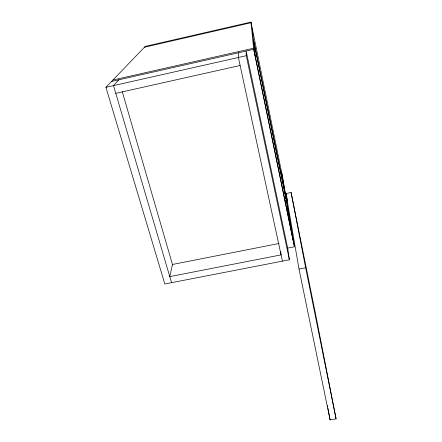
<?xml version="1.0" encoding="UTF-8"?>
<svg xmlns="http://www.w3.org/2000/svg" width="442" height="442" viewBox="0 0 442 442"><rect width="100%" height="100%" fill="white"/><g stroke="black" fill="none" stroke-linecap="round" stroke-linejoin="round"><path stroke-width="0.66" d="M238.592 52.753L238.393 57.482L282.41 261.145M118.821 79.809L113.495 85.61L171.562 282.676M289.383 259.791L246.271 55.709L246.139 51.051L287.676 248.117L289.383 259.791L164.827 283.985L105.92 87.317L145.214 46.421L250.973 22.1L282.56 176.91M144.435 47.228L251.034 22.724M112.925 80.024L253.592 48.222L293.919 243.945M111.55 81.455L253.702 49.338L250.973 22.1M105.92 87.317L246.271 55.709M115.771 93.339L240.122 65.488M280.211 172.292L281.56 172.01L292.676 237.901M286.013 193.53L291.096 192.491L316.185 317.268L336.08 418.883L330.091 419.9L298.996 269.034L286.013 193.53L287.527 200.939M285.062 201.066L286.416 200.79L253.493 40.327M278.979 243.498L172.463 264.471L169.778 276.615L281.057 254.89L280.642 251.498M287.626 248.128L294.405 246.796L282.278 175.22M298.996 269.034L305.637 267.753L336.08 418.883M122.279 91.721L172.634 265.067M253.404 39.46L286.062 198.685M253.702 49.338L294.405 246.796M291.096 192.491L305.637 267.753M327.489 405.651L327.737 407.01M327.986 408.369L330.091 419.9M252.233 28.586L255.167 55.869"/></g></svg>
